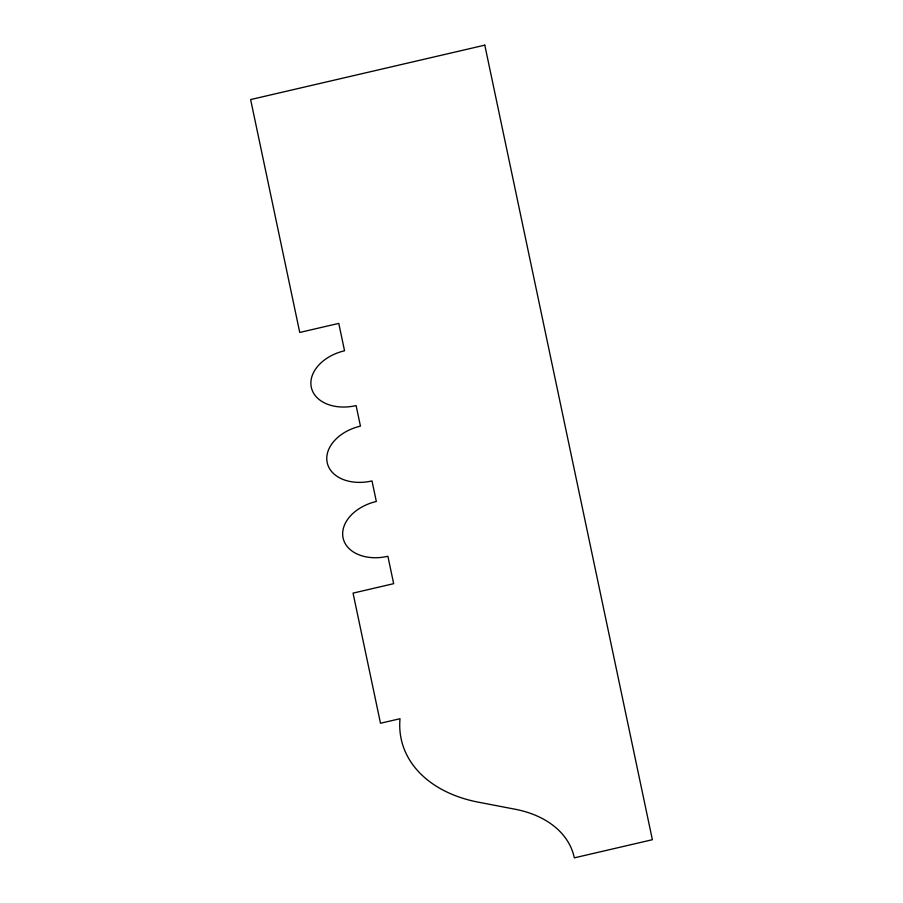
<?xml version="1.0" encoding="UTF-8"?>
<svg xmlns="http://www.w3.org/2000/svg" width="903" height="903" viewBox="0 0 903 903"><rect width="100%" height="100%" fill="white"/><g stroke="black" fill="none" stroke-linecap="round" stroke-linejoin="round"><path stroke-width="1.35" d="M484.798 45.15L250.628 99.567L299.74 332.451L338.772 323.387L344.551 350.782A40.082 27.993 -14.2 0 0 311.298 387.252A40.082 27.993 -14.2 0 0 356.109 405.582L360.444 426.126A40.082 27.993 -14.2 0 0 327.191 462.596A40.082 27.993 -14.2 0 0 372.002 480.927L376.337 501.481A40.082 27.993 -14.2 0 0 343.084 537.951A40.082 27.993 -14.2 0 0 387.895 556.271L393.663 583.677L353.05 593.113L380.502 723.258L400.018 718.72A133.994 93.585 -14.2 0 0 478.409 802.191L515.263 809.269A102.332 71.472 -14.2 0 1 574.319 857.85L652.372 839.711L484.798 45.15"/></g></svg>
